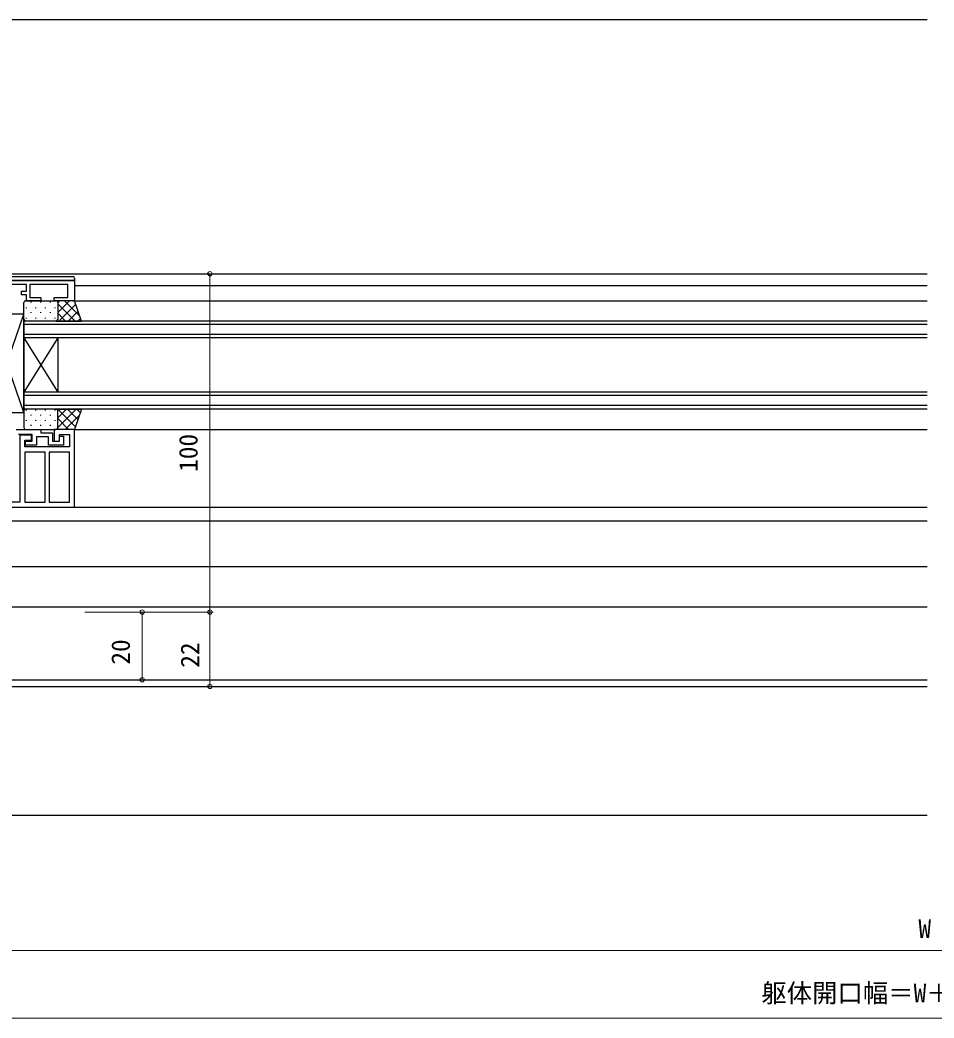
# Model space of a CAD drawing. Units: millimetres, scale not verified. Extents: x -437 to 438, y -681 to 679.
# Drawn here: x -268.9 to 1.3, y -310 to -15 of the extents above; entities that cross this region are included whole.
import ezdxf
from ezdxf.enums import TextEntityAlignment as Align

# ---------------------------------------------------------------- set-up
doc = ezdxf.new("R2010")
doc.units = ezdxf.units.MM
doc.header["$LTSCALE"] = 4
for name, color, linetype in [('0-2_YKK_11', 7, 'Continuous'), ('0-3_YKK_12', 2, 'Continuous'), ('0-4_YKK_13', 4, 'Continuous'), ('0-7_YSS_K', 3, 'Continuous')]:
    doc.layers.add(name, color=color, linetype=linetype)
doc.layers.add('0-5_YKK_D', color=6, linetype='Continuous', lineweight=18)
doc.styles.add('ＭＳ ゴシック', font='')
doc.styles.get('ＭＳ ゴシック').set_extended_font_data('MS Gothic')

msp = doc.modelspace()

# ---------------------------------------------------------------- linework, layer by layer
at = {"layer": '0-2_YKK_11'}
for points in [[(-291.767, -92.014), (-252.767, -92.014), (-252.767, -98.014), (-258.767, -98.014), (-258.767, -97.014), (-254.767, -97.014), (-254.767, -93.214), (-265.967, -93.214), (-265.967, -97.014), (-262.767, -97.014), (-262.767, -98.014), (-266.967, -98.014), (-266.967, -96.214), (-268.467, -96.214), (-268.467, -95.214), (-266.967, -95.214), (-266.967, -93.214), (-277.767, -93.214)], [(-270.067, -136.014), (-262.767, -136.014), (-262.767, -137.014), (-259.267, -137.014), (-259.267, -139.514), (-257.267, -139.514), (-257.267, -138.014), (-256.067, -138.014), (-256.067, -140.714), (-260.467, -140.714), (-260.467, -138.214), (-264.067, -138.214), (-264.067, -140.714), (-267.267, -140.714), (-267.267, -139.514), (-265.267, -139.514), (-265.267, -137.514), (-269.367, -137.514)]]:
    msp.add_lwpolyline(points, dxfattribs=at)
for points in [[(-252.767, -159.014), (-252.767, -136.014), (-258.767, -136.014), (-258.767, -139.514), (-257.267, -139.514), (-257.267, -137.514), (-254.267, -137.514), (-254.267, -141.214), (-267.467, -141.214), (-267.467, -139.214), (-265.467, -139.214), (-265.467, -137.714), (-268.967, -137.714), (-268.967, -157.514), (-273.367, -157.514), (-273.367, -155.914), (-277.467, -155.914), (-277.467, -157.061), (-276.319, -157.724), (-275.967, -157.114), (-274.567, -157.114), (-274.567, -159.014)], [(-261.467, -157.514), (-261.467, -142.714), (-267.467, -142.714), (-267.467, -157.514)], [(-254.267, -157.514), (-254.267, -142.714), (-260.267, -142.714), (-260.267, -157.514)]]:
    msp.add_lwpolyline(points, close=True, dxfattribs=at)
at = {"layer": '0-3_YKK_12'}
for p, q in [((-0.8, -15.014), (-333.767, -15.014)), ((-302.067, -90.014), (-0.8, -90.014)), ((-252.603, -93.514), (-0.8, -93.514)), ((-253.267, -98.014), (-0.8, -98.014)), ((-267.767, -104.014), (-267.767, -130.014)), ((-0.8, -104.014), (-267.767, -104.014)), ((-0.8, -105.014), (-267.767, -105.014)), ((-0.8, -108.014), (-267.767, -108.014)), ((-257.767, -109.014), (-267.767, -125.014)), ((-267.767, -109.014), (-257.767, -125.014)), ((-0.8, -109.014), (-267.767, -109.014)), ((-257.767, -109.014), (-257.767, -125.014)), ((-0.8, -125.014), (-267.767, -125.014)), ((-0.8, -126.014), (-267.767, -126.014)), ((-0.8, -129.014), (-267.767, -129.014)), ((-0.8, -130.014), (-267.767, -130.014)), ((-253.267, -159.014), (-0.8, -159.014)), ((-252.767, -159.014), (-252.767, -158.514)), ((-272.267, -163.014), (-0.8, -163.014)), ((-271.767, -176.514), (-0.8, -176.514)), ((-271.767, -188.514), (-0.8, -188.514)), ((-297.267, -210.014), (-0.8, -210.014)), ((-286.767, -212.014), (-0.8, -212.014))]:
    msp.add_line(p, q, dxfattribs=at)
msp.add_lwpolyline([(-252.767, -136.514), (-252.767, -136.014), (-0.8, -136.014)], dxfattribs=at)
at = {"layer": '0-4_YKK_13'}
for p, q in [((-291.267, -90.814), (-253.267, -90.814)), ((-252.767, -91.314), (-252.767, -91.714)), ((-252.767, -91.714), (-252.767, -92.314)), ((-267.767, -103.514), (-267.767, -98.514)), ((-267.267, -98.014), (-258.267, -98.014)), ((-267.107, -99.984), (-267.107, -100.184)), ((-265.692, -98.369), (-265.692, -98.569)), ((-264.277, -99.984), (-264.277, -100.184)), ((-262.862, -98.369), (-262.862, -98.569)), ((-261.447, -99.984), (-261.447, -100.184)), ((-260.032, -98.369), (-260.032, -98.569)), ((-258.617, -99.984), (-258.617, -100.184)), ((-252.767, -98.014), (-258.267, -98.014)), ((-257.767, -98.671), (-257.11, -98.014)), ((-257.767, -101.499), (-254.282, -98.014)), ((-257.767, -98.514), (-257.767, -103.514)), ((-257.767, -98.872), (-252.625, -104.014)), ((-257.453, -104.014), (-252.439, -98.999)), ((-255.796, -98.014), (-251.252, -102.558)), ((-252.968, -98.014), (-252.666, -98.315)), ((-274.267, -120.864), (-267.767, -102.014)), ((-267.107, -103.014), (-267.107, -103.214)), ((-265.692, -101.399), (-265.692, -101.599)), ((-264.277, -103.014), (-264.277, -103.214)), ((-262.862, -101.399), (-262.862, -101.599)), ((-261.447, -103.014), (-261.447, -103.214)), ((-260.032, -101.399), (-260.032, -101.599)), ((-258.617, -103.014), (-258.617, -103.214)), ((-257.767, -101.7), (-255.453, -104.014)), ((-254.625, -104.014), (-251.731, -101.12)), ((-251.796, -104.014), (-251.024, -103.242)), ((-258.267, -104.014), (-267.267, -104.014)), ((-267.767, -130.514), (-267.767, -135.514)), ((-258.267, -130.014), (-267.267, -130.014)), ((-267.107, -130.284), (-267.107, -130.484)), ((-265.692, -131.699), (-265.692, -131.899)), ((-264.277, -130.284), (-264.277, -130.484)), ((-262.862, -131.699), (-262.862, -131.899)), ((-261.447, -130.284), (-261.447, -130.484)), ((-260.032, -131.699), (-260.032, -131.899)), ((-258.617, -130.284), (-258.617, -130.484)), ((-258.048, -130.064), (-257.997, -130.014)), ((-257.767, -132.612), (-255.169, -130.014)), ((-257.767, -135.44), (-252.341, -130.014)), ((-257.767, -135.514), (-257.767, -130.514)), ((-257.738, -130.014), (-252.51, -135.242)), ((-255.512, -136.014), (-251.394, -131.896)), ((-254.909, -130.014), (-251.802, -133.12)), ((-252.081, -130.014), (-251.095, -130.999)), ((-267.107, -133.314), (-267.107, -133.514)), ((-265.692, -134.729), (-265.692, -134.929)), ((-264.277, -133.314), (-264.277, -133.514)), ((-262.862, -134.729), (-262.862, -134.929)), ((-261.447, -133.314), (-261.447, -133.514)), ((-260.032, -134.729), (-260.032, -134.929)), ((-258.617, -133.314), (-258.617, -133.514)), ((-257.78, -135.628), (-257.394, -136.014)), ((-257.767, -132.813), (-254.566, -136.014)), ((-267.267, -136.014), (-258.267, -136.014)), ((-252.767, -136.014), (-258.267, -136.014))]:
    msp.add_line(p, q, dxfattribs=at)
for points in [[(-253.067, -92.014), (-253.267, -92.014), (-291.267, -92.014)], [(-258.267, -104.014), (-250.767, -104.014), (-252.767, -98.014)], [(-267.767, -131.014), (-267.767, -102.014), (-277.767, -102.014), (-277.767, -109.014), (-274.267, -109.014), (-274.267, -124.014), (-275.067, -124.014)], [(-274.961, -131.014), (-267.767, -131.014), (-274.267, -112.164)], [(-258.267, -130.014), (-250.767, -130.014), (-252.767, -136.014)]]:
    msp.add_lwpolyline(points, dxfattribs=at)
for centre, radius, start, end in [((-253.267, -91.314), 0.5, 0, 90), ((-253.067, -91.714), 0.3, 270, 0), ((-267.267, -98.514), 0.5, 90, 180), ((-258.267, -98.514), 0.5, 0, 90), ((-267.267, -103.514), 0.5, 180, 270), ((-258.267, -103.514), 0.5, 270, 0), ((-267.267, -130.514), 0.5, 90, 180), ((-258.267, -130.514), 0.5, 0, 90), ((-267.267, -135.514), 0.5, 180, 270), ((-258.267, -135.514), 0.5, 270, 0)]:
    msp.add_arc(centre, radius, start, end, dxfattribs=at)
at = {"layer": '0-5_YKK_D'}
for p, q in [((-249.767, -90.014), (-211.767, -90.014)), ((-212.767, -90.014), (-212.767, -190.014)), ((-249.767, -190.014), (-231.767, -190.014)), ((-249.767, -190.014), (-211.767, -190.014)), ((-249.767, -190.014), (-211.767, -190.014)), ((-232.767, -190.014), (-232.767, -210.014)), ((-212.767, -190.014), (-212.767, -212.014)), ((-249.767, -210.014), (-231.767, -210.014)), ((-249.767, -212.014), (-211.767, -212.014)), ((-289.767, -290.014), (291.167, -290.014)), ((358.167, -310.014), (-356.767, -310.014))]:
    msp.add_line(p, q, dxfattribs=at)
for centre in [(-212.767, -90.014), (-232.767, -190.014), (-212.767, -190.014), (-212.767, -190.014), (-232.767, -210.014), (-212.767, -212.014)]:
    msp.add_circle(centre, 0.637, dxfattribs=at)
at = {"layer": '0-7_YSS_K'}
msp.add_line((-296.767, -250.014), (-0.8, -250.014), dxfattribs=at)

# ---------------------------------------------------------------- texts
at = {"layer": '0-5_YKK_D', "style": 'ＭＳ ゴシック'}
for s, p in [('100', (-214.767, -148.579)), ('20', (-234.767, -205.554)), ('22', (-214.267, -206.468))]:
    msp.add_text(s, height=5.499, rotation=90, dxfattribs=at).set_placement(p, align=Align.BOTTOM_LEFT)
for s, p in [('W', (-3.348, -288.014)), ('躯体開口幅＝W＋120', (-49.776, -307.034))]:
    msp.add_text(s, height=5.499, dxfattribs=at).set_placement(p, align=Align.BOTTOM_LEFT)

doc.saveas('drawing.dxf')
